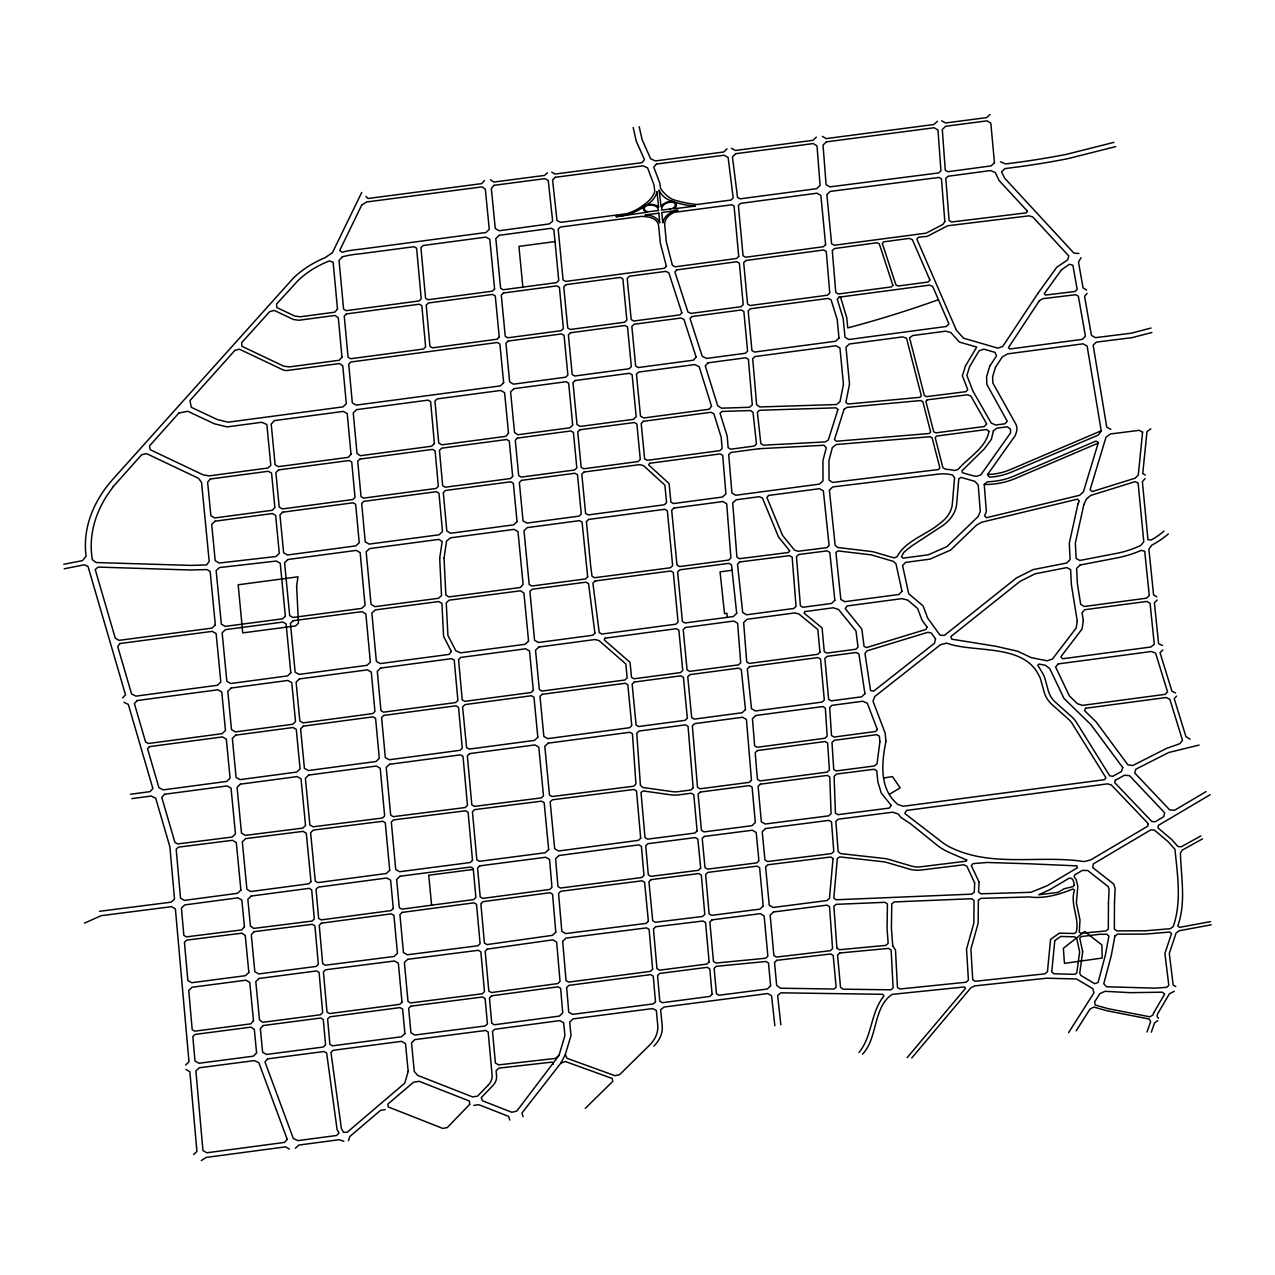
<?xml version="1.0" encoding="UTF-8"?>
<svg xmlns="http://www.w3.org/2000/svg" width="1275" height="1275" viewBox="0 0 1275 1275"><rect width="100%" height="100%" fill="white"/><g stroke="black" fill="none" stroke-linecap="round" stroke-linejoin="round"><path stroke-width="1.5" d="M559.024 1055.381L564.921 1035.635L563.693 1022.821L559.821 1020.606L494.748 1029.276L492.501 1031.395L495.385 1062.967L498.605 1064.88L555.199 1058.457L559.024 1055.381L516.837 1111.035L511.849 1112.294L482.46 1100.771L481.265 1097.632L492.74 1085.726A18.217 13.579 -10.2 0 0 496.581 1076.036L496.087 1070.729L498.892 1068.131L552.218 1062.075L553.302 1064.211M565.287 1054.664L571.009 1035.507L569.702 1022.056L573.049 1018.884L652.497 1008.573L656.322 1010.358L657.741 1025.164A36.417 27.142 -10.2 0 1 649.421 1045.325L619.523 1074.713L614.98 1075.686L567.072 1058.33L565.287 1054.664L560.888 1063.047L521.953 1113.043L523.101 1116.709M348.442 1140.711L349.796 1136.551L380.476 1110.398L385.146 1109.601M1147.054 1031.969L1150.592 1021.721L1149.126 1019.012L1107.178 1010.82L1093.854 1007.059L1090.045 1009.019L1076.196 1030.79M1151.357 1032.16L1154.576 1022.853L1157.764 1020.59M361.718 192.461L332.392 252.753L325.045 257.709A89.393 66.635 -10.2 0 0 293.537 277.918L112.885 479.241A145.015 108.104 -10.2 0 0 86.094 556.107L82.492 560.617L63.75 564.283M1081.072 257.693L1078.491 262.092L1083.049 287.831L1086.523 290.11M1068.609 1032.622L1093.918 992.89L1092.866 988.715L1076.53 978.977L1046.679 978.212L974.69 985.894L970.913 987.774L911.753 1058.011M1037.993 293.25L1002.708 346.513L997.783 348.123L963.581 338.194L956.393 330.225L916.852 239.126L918.526 237.198L927.212 236.353L947.644 225.771L1029.037 215.826L1032.766 216.957L1068.801 255.956L1067.733 259.797L1056.736 267.288L1038.121 293.091M858.983 1052.513C872.371 1036.32 870.506 1012.477 883.91 995.998L882.762 994.309L780.938 992.811L777.638 995.456L780.842 1024.797M862.506 1054.186C878.14 1037.802 872.738 1007.537 892.117 994.372L964.49 986.946L965.542 988.316L907.194 1057.597M1087.097 293.33L1084.563 296.406L1091.448 335.421L1095.528 337.652L1130.957 333.237L1151.054 328.042M1145.046 478.555L1142.384 481.695L1147.962 539.644L1151.102 540.042A65.79 49.04 -10.2 0 0 1163.995 531.069M484.484 180.524L481.743 183.632L368.045 198.486L365.877 196.35M1176.57 696.118L1174.227 698.684L1185.909 736.567L1190.069 739.181M122.655 697.903L125.508 694.811L88.023 566.482L84.389 564.793L64.228 568.793M938.416 469.551L939.882 468.005L932.137 437.883L930.001 436.719L836.113 444.545L832.368 447.541L828.957 460.546L829.037 480.133L832.655 482.428L937.954 469.598M585.273 1108.389L612.829 1081.296L612.159 1078.459L565.399 1061.533L560.888 1063.047M727.037 148.808L723.77 151.98L655.414 160.921L650.696 158.881L642.09 139.581L639.205 126.735M547.405 172.763L544.648 175.408L493.76 182.054L490.493 179.743M1157.158 600.063L1154.385 602.708L1158.592 643.684L1162.433 645.453M193.577 1154.576L196.94 1151.373L189.863 1071.749L186.023 1069.502M990.038 114.431L986.675 117.603L945.476 122.99L941.667 120.758M185.624 1064.992L188.987 1061.804L175.392 908.9L171.551 906.668L101.076 915.689L84.501 923.132M816.335 137.142L812.94 140.33L735.308 150.466L731.372 148.251M937.348 121.316L933.938 124.504L826.168 138.593L822.359 136.345M295.402 1148.281L298.812 1145.078L339.054 1139.723L343.836 1141.253M1162.943 649.963L1160.011 652.609L1171.916 691.193L1175.582 692.962M984.252 484.468L987.503 481.759A54.634 40.72 -10.2 0 0 1014.103 476.021L1095.942 441.07L1098.397 442.393L1083.415 491.847L1079.638 495.274L986.404 517.73L984.587 515.753L986.34 511.594L984.252 484.468A58.268 43.446 -10.2 0 0 1015.617 478.38L1098.173 443.126M1150.815 428.862L1146.974 431.619L1142.751 473.615L1145.396 475.001M201.307 1160.569L206.152 1157.429L285.584 1146.847L289.393 1149.078M889.567 794.197L900.182 787.87L892.452 776.587L883.559 777.989M1206.102 791.6L1174.658 810.231L1169.653 809.88L1134.702 772.921L1135.85 769.207L1168.729 752.505L1199.09 745.062M1210.182 794.707L1158.385 825.371L1157.907 827.842L1171.677 839.508L1177.877 846.488L1181.208 846.807L1200.875 835.922M1202.5 838.902L1182.323 850.058L1180.395 852.991C1181.064 877.184 1186.228 902.636 1177.749 926.001L1179.582 927.355L1210.581 921.618M1174.275 991.297L1169.382 993.847L1157.812 1013.529L1156.903 1016.127L1158.513 1018.39M1101.202 430.791L1010.071 469.71A44.912 33.485 -10.2 0 1 987.663 474.443M1151.915 332.504L1131.849 337.684L1096.309 342.114L1093.153 345.254L1106.748 427.125L1110.796 429.356M1113.888 142.37L1066.665 154.291A617.435 460.275 -10.2 0 1 1016.876 162.483L1005.72 163.965L1000.445 161.782M1115.768 146.577L1067.812 158.674A623.491 464.801 -10.2 0 1 1017.323 166.993L1004.923 168.619L1001.56 171.806L1004.636 178.149L1073.869 253.088L1078.889 253.502M1211.25 924.805L1179.072 930.766L1176.092 933.045L1169.303 953.413L1173.159 985.033L1175.789 986.579M473.774 1105.409L478.715 1104.676L508.645 1116.406L509.793 1120.087M555.008 241.581L518.925 246.394L522.862 287.114M759.183 448.688L730.973 452.45L728.71 454.585L731.914 493.027L735.755 495.258L819.411 484.118L823.012 480.898L822.933 460.594L826.28 447.844L823.985 445.262L758.944 448.72M732.073 570.26L720.056 571.869L724.519 613.594L726.909 613.275L727.308 617.339M130.576 794.229L150.036 791.632L152.873 788.54L128.313 704.438L123.946 702.302M131.835 798.628L151.311 796.03L155.678 798.166L169.878 846.759L174.516 898.971L171.153 902.158L99.514 911.306M473.328 869.438L428.719 875.24L431.603 905.186M551.74 172.189L554.992 174.053L642.01 162.674L644.497 159.694L636.273 141.238L633.197 127.564M1156.823 596.812L1153.588 594.963L1148.887 549.206L1151.707 545.254A86.031 64.133 -10.2 0 0 1168.33 533.906M836.91 948.154L839.444 949.747L885.902 945.381L888.165 943.341L887.065 928.678L887.432 904.039L885.073 902.317L836.145 904.342L833.866 906.254L836.878 947.803M892.548 945.683L895.48 949.939L897.457 987.44L899.975 989.002L966.099 982.228L968.41 980.172L966.53 949.158L973.813 923.212L974.036 900.437L971.646 898.716L894.221 901.935L891.767 903.863L891.4 928.232L892.771 946.305M840.496 296.995L846.775 317.746L847.747 327.914A845.022 629.946 -10.2 0 0 938.432 299.689M774.849 1025.753L771.582 995.775L767.678 993.544L664.036 1007.043L660.641 1009.768L662.203 1025.897A36.417 27.142 -10.2 0 1 653.884 1046.058M978.371 900.278L978.148 923.259L970.897 949.078L972.745 979.726L975.263 981.272L1044.862 973.845L1047.444 971.757L1050.584 939.372L1059.35 933.125L1074.379 933.491L1076.259 932.168C1079.702 917.665 1069.773 904.581 1074.506 889.982L1072.865 889.026C1059.063 894.54 1044.576 898.971 1029.212 896.931L980.794 898.381L978.371 900.278M296.613 585.942L298.446 623.284L295.545 625.945L242.744 632.894L238.186 584.779L297.968 576.81L296.613 585.942M439.7 558.275L441.517 595.616L438.632 598.278L374.93 606.661L371.073 604.43L366.164 551.82L369.527 548.633L438.951 539.373L442.154 541.636L439.7 558.275M444.035 558.131L445.852 595.043L448.975 596.907L520.343 587.52L523.101 584.412L518.001 531.579L514.128 529.364L450.569 537.827L446.553 541.062L444.035 558.131M1108.453 903.322L1108.31 929.124L1105.951 930.957L1080.977 933.316L1079.256 932.168L1080.005 920.008L1076.371 902.796L1077.837 886.221L1075.988 879.081L1074.108 876.929L1074.634 874.953L1082.332 870.411L1087.703 870.506L1108.198 886.635L1109.075 889.297L1108.453 903.322M1114.477 902.987L1114.35 929.077L1116.788 930.878L1145.667 930.782L1170.227 928.694L1173.191 926.67C1181.829 901.967 1177.478 874.73 1174.96 849.357L1168.139 841.707L1154.305 829.977L1150.783 829.866L1093.328 863.892L1092.723 867.526L1113.712 884.037L1115.131 888.356L1114.477 902.987M974.674 882.922L974.259 892.229L971.773 894.142L836.065 899.783L833.818 898.062L837.356 858.489L839.858 856.896L883.432 861.773A18.217 13.579 -10.2 0 1 886.762 862.458L909.362 869.104A24.273 18.105 -10.2 0 0 921.442 869.996L963.661 864.785L966.848 866.155L974.674 882.922M979.041 882.077L978.594 892.054L980.921 893.807L1030.885 892.309L1047.142 885.727L1077.423 867.797L1076.849 865.868L1029.419 863.797L987.153 862.474L972.968 863.637L971.343 865.597L979.041 882.077M954.561 477.727L952.361 503.8A35.206 26.249 -10.2 0 1 940.058 523.26C926.558 534.91 905.712 540.313 897.026 556.761L893.966 557.892L872.817 551.677L837.691 547.485L835.173 545.397L829.372 490.126L832.782 486.907L938.32 474.125A30.345 22.631 -10.2 0 1 952.568 475.033L954.561 477.727M958.8 478.667L956.696 503.673A39.573 29.5 -10.2 0 1 942.767 525.603L914.318 544.25A80.468 59.989 -10.2 0 0 903.624 552.633L901.537 556.729L903.051 558.163L928.375 554.784L946.847 546.672L978.1 516.582L980.268 511.466L978.212 484.93L974.738 481.297L961.127 477.44L958.8 478.667M833.037 858.521L829.467 898.429L826.901 900.564L773.096 907.465L769.239 905.218L765.606 866.888L767.837 864.785L830.79 856.991L833.037 858.521M1054.776 940.663L1051.763 971.917L1053.963 973.797L1074.729 974.323L1076.769 973L1079.638 952.027L1076.658 938.193L1074.586 936.822L1060.657 936.456L1054.776 940.663M1142.591 432.161L1138.288 475.001L1135.18 478.189L1092.149 491.576L1090.093 489.743L1106.031 437.15L1110.461 433.962L1139.212 430.328L1142.591 432.161M1082.682 951.708L1079.734 973.255L1080.833 975.423L1094.651 983.678L1098.078 982.547L1105.409 954.943L1108.899 936.057L1106.828 934.24L1099.433 934.304L1081.264 936.567L1079.75 938.113L1082.682 951.708M879.893 741.779L877.025 763.789L874.379 765.94L836.257 770.945L833.738 769.447L831.969 742.433L834.248 740.313L876.77 734.639L879.352 736.121L879.893 741.779M885.95 741.365C881.615 762.785 878.969 788.906 897.887 804.509L903.29 806.278L1104.533 779.678L1105.951 777.782L1072.052 723.323A35.206 26.249 -10.2 0 0 1068.179 718.925L1052.433 704.932A43.701 32.576 -10.2 0 1 1044.145 691.99L1040.719 679.687A35.206 26.249 -10.2 0 0 1038.583 674.778C1022.518 643.206 974.323 653.214 946.656 643.142L940.567 644.672L874.682 696.596L873.024 701.234L885.137 733.093L885.95 741.365M1077.247 621.068L1076.212 627.953L1052.481 659L1047.205 660.817L1031.124 657.613L1017.689 651.222L995.345 646.186L951.708 639.173L950.879 636.544L1020.016 581.4L1035.141 573.798L1066.904 567.582L1070.618 569.606L1071.367 584.556L1077.247 621.068M1083.32 620.59L1082.045 629.021L1060.848 656.768L1062.569 658.761L1150.895 646.999L1154.273 644.258L1150.066 603.298L1146.815 601.433L1084.642 609.721L1082.061 612.797L1083.32 620.59M1114.892 936.025L1111.354 955.262L1103.752 983.806L1106.588 986.77L1154.831 988.141L1166.609 987.344L1168.808 985.384L1164.904 953.477L1171.518 933.635L1169.717 932.025L1145.476 934.081L1117.633 934.177L1114.892 936.025M843.46 384.397L839.986 401.705L836.416 404.542L759.836 406.964L756.649 404.797L752.696 358.689L754.928 356.57L836.081 345.748L839.954 347.979L843.46 384.397M849.517 384.11L845.851 402.406L847.891 404.016L919.865 397.338L921.347 395.856L906.525 338.178L902.461 336.903L849.309 343.995L845.962 347.183L849.517 384.11M1078.013 503.784L1069.295 543.23L1070.123 559.597L1066.681 563.024L1033.148 569.59L1016.382 578.005L944.361 635.428L940.073 635.205L927.674 618.072L923.116 605.944L908.692 593.704L902.573 565.526L905.601 562.387L929.953 559.151L950.608 550.083L976.459 525.188L981.75 522.208L1077.614 499.131L1079.303 501.075L1078.013 503.784M1083.862 504.517L1075.351 543.054L1076.116 558.434L1079.829 560.458L1113.25 554.003A79.385 59.176 -10.2 0 0 1140.711 545.461L1143.787 541.811L1138.113 483.018L1135.021 481.663L1090.587 495.497L1086.443 499.051L1083.862 504.517M935.499 638.807L934.527 643.19L873.63 691.162L870.554 690.572L864.96 653.342L867.048 650.84L927.945 632.257L931.356 633.085L935.499 638.807M1115.322 780.268L1114.78 782.707L1151.851 821.53L1155.198 821.753L1163.692 816.717L1164.681 812.828L1129.538 775.678L1124.47 775.248L1115.322 780.268M988.938 431.396C985.83 448.29 968.506 457.167 958.051 469.471L954.274 470.491A36.417 27.142 -10.2 0 0 945.668 469.28L942.942 467.766L935.197 437.596L936.663 436.05L986.468 429.516L988.938 431.396M993.4 430.807L991.36 439.365L984.332 448.848L961.908 470.858L962.466 472.77L970.626 475.081A48.562 36.194 -10.2 0 0 976.267 476.356L980.778 474.922L1010.565 432.894L1010.422 429.101L1007.314 426.774L996.954 428.129L993.4 430.807M1148.265 823.65L1147.612 826.248L1090.667 859.956L1084.101 861.581C1041.069 854.887 994.006 867.319 953.238 848.688A60.69 45.247 -10.2 0 1 941.157 841.468L905.68 814.167L904.82 813.099L906.637 810.406L1107.545 783.854L1111.29 784.938L1148.265 823.65M408.191 1071.43L404.733 1083.192L347.262 1132.184L343.565 1132.343L341.397 1128.63L330.974 1052.417L333.094 1050.313L401.641 1041.324L405.498 1043.556L408.191 1071.43M989.782 366.1L986.595 376.731L986.834 384.365L1007.298 421.34L1004.891 423.81L995.568 425.021L991.185 422.997L973.016 391.218L966.88 375.424L969.59 366.706L979.073 350.8L983.854 349.159L994.962 352.378L996.54 355.868L989.782 366.1M995.472 367.264L992.635 376.731L992.843 382.994L1015.458 423.459A18.217 13.579 -10.2 0 1 1016.318 432.416L1015.235 435.54L987.488 474.682L989.464 477.137A48.562 36.194 -10.2 0 0 1011.585 472.069L1098.381 435.014L1101.233 430.934L1087.129 346.019L1083.081 343.82L1007.601 353.876L1002.309 356.904L995.472 367.264M965.478 365.941L962.386 375.838L967.757 389.656L966.004 391.664L926.543 396.637L924.391 395.553L909.553 337.779L912.709 335.548L945.572 331.165L950.783 332.488L959.406 342.067L976.714 347.087L965.478 365.941M837.898 409.578L828.336 439.955L825.355 441.899L763.438 445.198L760.824 443.525L757.366 412.144L759.565 410.263L836.065 407.841L837.898 409.578M844.002 409.418L834.488 439.636L836.336 441.246L929.172 433.516L930.638 432.05L922.845 401.689L920.693 400.541L846.983 407.378L844.002 409.418M1122.749 767.598L1121.442 771.534L1112.772 776.3L1109.744 775.837L1075.988 721.634A39.573 29.5 -10.2 0 0 1071.59 716.646L1055.859 702.637A39.334 29.325 -10.2 0 1 1048.385 691.002L1044.974 678.683A39.573 29.5 -10.2 0 0 1042.567 673.168L1037.786 665.199L1039.093 664.052L1045.357 665.295L1049.723 668.53L1064.035 698.493L1090.906 724.614L1122.749 767.598M1153.716 1012.717L1152.919 1015.012L1149.875 1016.828L1108.278 1008.716L1095.177 1005.019L1094.635 1001.831L1099.863 993.655L1105.058 991.312L1130.383 992.667L1162.322 992.189L1164.665 994.102L1153.716 1012.717M966.673 860.019L966.259 861.183L920.741 866.793A18.217 13.579 -10.2 0 1 911.673 866.123L888.834 859.398A24.273 18.105 -10.2 0 0 884.388 858.489L840.623 853.597L838.153 851.557L835.858 821.323L838.121 819.203L892.723 812.191L898.126 813.96L900.867 817.355L911.035 824.144L936.567 844.783A66.762 49.773 -10.2 0 0 949.859 852.736L966.673 860.019M1085.519 708.247L1084.611 710.701L1096.07 721.841L1127.913 764.857L1132.837 765.494L1166.657 748.329L1179.789 743.707L1182.515 740.329L1169.844 699.274L1166.179 697.505L1085.519 708.247M361.718 205.1L339.708 250.474L341.955 252.259L345.923 251.303A89.393 66.635 -10.2 0 1 360.65 249.183L485.918 232.528L489.265 229.341L485.329 189.194L482.062 186.867L366.61 201.976L361.718 205.1M804.923 611.57L804.079 613.163L822.072 627.89L824.256 651.621L826.822 653.103L855.876 649.23L858.043 647.11L855.971 630.95L838.615 609.546L833.212 607.793L804.923 611.57M927.116 627.204L925.921 629.452L866.617 647.541L864.083 646.457L861.836 629.069L845.293 608.653L847.094 605.944L901.871 598.644L907.752 600.111L917.633 608.51L922.032 620.176L927.116 627.204M605.083 638.185L604.191 639.827L630.057 662.378L631.492 677.296L634.073 678.778L680.531 672.594L682.747 670.475L678.874 630.185L676.292 628.702L605.083 638.185M649.628 463.287L648.688 464.945L669.104 483.576L670.889 502.079L673.471 503.561L722.527 497.027L725.905 493.823L722.702 455.382L720.152 453.9L649.628 463.287M1027.411 211.156L1026.311 212.861L951.66 221.993L949.11 220.479L945.795 178.373L948.058 176.253L990.484 170.563L995.297 172.555L999.186 180.62L1027.411 211.156M1039.444 300.645L1008.429 347.645L1009.704 349.031L1082.284 339.357L1085.423 336.202L1078.363 296.214L1075.638 294.716L1042.966 298.653L1039.444 300.645M891.193 805.37L889.376 808.063L837.898 814.677L835.428 813.163L834.089 776.332L836.607 774.053L874.156 769.255L876.738 770.753L877.869 782.021L881.264 793.066L891.193 805.37M944.823 221.563L942.878 224.448L926.001 233.197L834.201 245.262L831.619 243.78L826.869 194.581L830.216 191.409L938.926 177.448L941.476 178.946L944.823 221.563M789.639 550.72L788.428 552.505L739.452 558.705L736.902 557.191L732.727 502.972L736.121 499.784L759.342 496.692L762.45 498.047L778.531 536.998L789.639 550.72M113.284 486.54L106.558 496.198A143.708 107.132 -10.2 0 0 92.358 559.693L96.087 562.53L190.501 565.399L206.55 564.952L209.18 561.383L201.546 482.332L198.374 478.237L146.721 453.709L141.684 454.697L113.284 486.54M1061.485 269.806L1044.257 293.68L1045.452 295.067L1075.064 291.497L1077.168 289.425L1072.897 265.248L1069.374 264.292L1061.485 269.806M711.514 406.231L709.33 409.227L643.716 417.961L640.496 416.112L636.448 374.181L638.679 372.061L694.763 364.586L699.178 366.706L711.514 406.231M119.946 643.524L117.714 646.537L131.58 693.998L135.947 696.134L217.467 685.265L220.814 682.077L216.144 633.595L212.272 631.364L119.946 643.524M451.382 651.477L449.039 654.41L380.221 663.59L376.364 661.358L371.87 613.1L375.233 609.912L438.791 601.545L441.915 603.41L443.588 636.4L451.382 651.477M1074.379 884.946L1072.944 886.683L1064.434 888.659L1057.899 892.404L1038.727 894.779L1050.058 889.52L1069.151 878.204L1071.606 878.411L1073.136 880.148L1074.379 884.946M929.889 280.022L928.216 282.014L898.158 286.014L895.927 284.963L882.316 243.398L883.687 241.852L909.282 238.393L912.406 239.748L929.889 280.022M768.586 495.449L766.881 497.457L782.531 535.373L794.468 550.099L798.07 551.278L826.885 547.644L829.101 545.541L823.363 490.891L819.474 488.676L768.586 495.449M877.327 729.491L875.574 731.515L834.041 737.046L831.507 735.548L829.674 707.466L831.953 705.346L862.793 701.234L867.367 703.306L877.327 729.491M234.871 350.418L189.959 400.589L191.298 407.315L217.26 419.523L228.082 422.2L342.943 406.884L346.306 403.697L342.784 365.829L339.517 363.518L287.56 370.435A7.283 5.435 -10.2 0 1 282.763 369.766L239.397 349.175L234.871 350.418M1058.202 663.908L1055.572 666.952L1069.358 695.863L1077.423 703.704L1082.539 705.362L1165.207 694.349L1167.533 691.767L1155.628 653.183L1151.357 651.493L1058.202 663.908M656.402 164.077L653.756 167.105L659.812 183.218L660.482 188.27A43.35 32.321 -10.2 0 0 672.531 199.394A98.828 73.663 -10.2 0 0 696.915 204.51L731.005 200.047L733.189 197.944L728.121 157.447L724.168 155.215L656.402 164.077M287.226 1139.372L284.564 1142.416L206.805 1152.775L202.948 1150.544L195.888 1070.968L199.251 1067.781L254.283 1060.625L258.841 1062.712L287.226 1139.372M267.623 1058.872L264.977 1061.916L293.346 1138.543L297.904 1140.631L336.584 1135.483L339.022 1132.997L337.11 1129.714L326.639 1052.991L323.946 1051.508L267.623 1058.872M210.359 479.002L207.618 482.109L210.869 515.722L214.726 517.953L272.101 510.303L274.89 507.641L271.559 473.121L268.34 471.272L210.359 479.002M494.078 185.305L491.337 188.397L495.274 228.528L499.147 230.743L549.286 223.922L552.649 221.181L548.25 180.508L544.999 178.643L494.078 185.305M508.518 433.245L505.761 436.353L441.963 444.848L438.727 442.999L434.934 401.035L437.182 398.9L500.724 390.437L504.597 392.668L508.518 433.245M337.493 309.076L334.751 312.184L300.151 316.79L294.716 316.041L276.818 307.546L276.548 304.024L298.111 280.516A83.321 62.108 -10.2 0 1 326.767 261.981L329.54 260.913L333.142 262.331L337.493 309.076M341.971 357.159L339.214 360.267L289.202 366.929L283.751 366.18L241.883 346.29L241.597 342.768L269.694 311.626L274.268 310.399L293.441 319.499L298.876 320.248L335.038 315.435L338.305 317.746L341.971 357.159M351.007 454.235L348.25 457.342L278.364 466.65L275.129 464.801L271.208 424.049L274.523 420.575L343.373 411.395L347.23 413.626L351.007 454.219M253.486 1020.765L250.745 1023.873L194.772 1031.172L192.206 1029.69L188.732 990.42L192.095 987.233L245.916 980.188L249.788 982.419L253.486 1020.765M263.08 1025.546L260.339 1028.654L262.618 1052.226L266.475 1054.457L323.308 1047.03L325.555 1044.91L323.292 1019.522L320.726 1018.024L263.08 1025.546M676.722 269.902L674.905 271.942L687.926 312.008L690.891 313.411L740.982 306.733L743.213 304.613L739.373 263.208L736.791 261.726L676.722 269.902M244.433 926.845L241.676 929.921L186.405 936.87L183.839 935.356L181.417 908.103L184.779 904.915L237.979 897.823L241.852 900.054L244.433 926.845M254.028 931.658L251.287 934.75L254.841 971.709L258.713 973.941L316.104 966.434L318.352 964.314L314.909 925.841L312.343 924.327L254.028 931.658M178.819 413.084L149.478 445.979L150.259 449.74L203.219 474.89L209.148 475.878L268.021 468.021L270.81 465.375L266.858 424.479L261.71 422.28L227.046 426.902L214.264 423.746L187.76 411.283L178.819 413.084M892.883 285.377L891.496 286.907L838.297 293.999L835.778 292.501L832.288 250.633L834.519 248.513L877.041 242.76L879.272 243.812L892.883 285.377M681.838 312.821L679.989 314.861L633.755 321.029L631.189 319.531L627.204 278.332L629.436 276.213L665.821 271.368L668.801 272.77L681.838 312.821M691.895 316.567L690.062 318.607L702.222 356.315L706.669 358.434L745.365 353.271L747.596 351.151L743.851 311.467L741.269 309.984L691.895 316.567M696.134 357.127L693.361 360.203L638.249 367.551L635.667 366.053L631.842 326.4L634.073 324.264L681.009 318.017L683.958 319.419L696.134 357.127M342.322 256.833L339.054 260.435L343.597 309.172L346.162 310.67L418.981 300.964L421.228 298.828L416.606 248.195L414.04 246.713L360.682 253.741A83.321 62.108 -10.2 0 0 345.031 256.132L342.322 256.833M708.055 362.817L705.266 365.893L717.682 405.673L721.507 408.175L749.461 407.299L752.298 404.94L748.377 359.263L745.795 357.781L708.055 362.817M839.125 297.171L837.261 299.227L843.189 318.431L845.006 337.253L848.863 339.485L946.257 326.496L948.951 323.93L932.71 286.477L929.571 285.122L839.125 297.171M137.222 700.533L134.385 703.625L145.605 742.05L148.522 743.484L222.137 733.667L225.484 730.479L221.77 692.006L217.913 689.775L137.222 700.533M149.446 746.64L147.549 748.712L158.945 787.727L163.312 789.863L226.743 781.416L230.09 778.228L226.328 739.149L222.456 736.918L149.446 746.64M164.602 794.261L161.75 797.353L174.946 842.488L177.847 843.923L232.114 837.053L235.461 833.898L231.046 788.141L227.189 785.926L164.602 794.261M666.363 266.188L664.418 268.26L565.67 281.424L563.088 279.942L558.195 229.181L560.41 227.046L641.325 216.367A43.462 32.401 -10.2 0 1 648.242 217.037A14.344 10.694 -10.2 0 1 658.649 226.089L660.322 242.983L666.363 266.188M927.355 399.824L925.889 401.37L933.698 431.779L935.85 432.863L984.188 426.519L986.754 423.985L970.881 396.063L967.55 394.756L927.355 399.824M469.694 1104.341L447.334 1127.53L442.919 1128.455L388.253 1106.955L387.791 1104.15L413.498 1082.252L419.092 1081.296L469.375 1101.01L469.694 1104.341M488.293 1085.041L477.551 1096.181L472.611 1096.914L417.61 1075.351L414.279 1071.43L411.522 1042.775L414.869 1039.603L485.6 1030.471L488.166 1031.969L492.134 1075.351A18.217 13.579 -10.2 0 1 488.293 1085.041M901.983 591.329L898.955 594.469L844.751 601.688L840.847 599.473L835.922 552.442L838.058 550.912L871.287 554.88L893.44 561.383L895.99 563.789L901.983 591.329M864.912 693.648L861.757 696.803L831.204 700.867L828.638 699.385L824.877 658.474L827.124 656.354L856.29 652.465L858.936 653.947L864.912 693.648M1080.053 565.016L1076.61 568.443L1077.375 583.727L1080.674 604.222L1084.117 606.502L1146.48 598.198L1149.269 595.537L1144.711 551.246L1141.189 550.386A86.732 64.658 -10.2 0 1 1116.948 557.908L1080.053 565.016M594.915 633.149L592.732 635.269L538.448 642.504L534.576 640.273L529.906 591.377L532.137 589.257L585.926 582.181L588.556 583.647L594.915 633.149M735.723 153.701L732.44 156.873L737.524 197.37L740.153 198.852L816.685 188.668L820.08 185.449L817.004 145.828L813.195 143.581L735.723 153.701M721.921 411.458L720.056 413.259L727.18 436.082L728.153 447.716L730.702 449.198L754.274 446.059L756.473 443.939L752.983 412.271L750.369 410.55L721.921 411.458M587.679 576.826L585.512 578.946L531.771 586.022L529.189 584.524L524.009 530.783L527.356 527.595L579.488 520.646L582.069 522.128L587.679 576.826M595.074 580.97L592.891 583.089L599.234 632.575L601.88 634.058L675.862 624.192L678.093 622.072L673.312 572.491L670.73 571.009L595.074 580.97M736.695 613.355L733.38 616.526L684.994 622.981L682.412 621.499L677.631 571.933L679.862 569.813L728.902 563.359L731.499 564.841L736.695 613.355M555.342 177.289L552.569 179.934L556.984 220.591L560.825 222.344L626.503 213.738A42.043 31.349 -10.2 0 0 644.704 204.096A28.99 21.611 -10.2 0 0 654.776 191.505L653.995 184.891L647.62 167.917L643.046 165.83L555.342 177.289M749.525 666.697L747.309 668.817L751.501 708.757L755.39 710.972L822.072 702.095L824.319 699.959L820.558 659.048L817.992 657.565L749.525 666.697M834.838 600.27L831.523 603.457L802.931 607.267L800.381 605.784L796.477 556.601L798.74 554.482L827.22 550.88L829.818 552.378L834.838 600.27M487.417 949.094L485.185 951.23L488.819 991.073L491.385 992.556L557.781 983.567L560.028 981.431L556.649 942.05L552.824 939.85L487.417 949.094M745.477 709.553L742.162 712.741L694.269 719.116L691.688 717.634L687.751 676.754L689.982 674.618L738.703 668.132L741.285 669.614L745.477 709.553M499.162 235.317L495.816 238.505L500.613 288.262L503.195 289.744L556.522 282.636L558.753 280.516L553.86 229.755L551.278 228.273L499.162 235.317M215.045 521.188L211.698 524.376L215.188 560.633L219.077 563.04L275.942 556.522L279.289 553.334L275.639 515.403L272.404 513.554L215.045 521.188M278.667 469.901L275.878 472.547L279.209 507.068L282.444 508.932L352.793 499.545L355.024 497.425L351.725 461.996L349.159 460.498L278.667 469.901M494.604 289.058L492.373 291.178L428.129 299.737L425.563 298.254L420.925 247.621L423.172 245.501L485.934 237.102L489.807 239.317L494.604 289.058M503.513 292.995L501.282 295.115L505.251 336.313L507.832 337.795L561.159 330.687L563.391 328.567L559.422 287.369L556.84 285.887L503.513 292.995M282.747 512.168L279.958 514.829L283.624 552.76L287.497 554.992L355.884 545.875L359.231 542.688L355.661 504.278L353.095 502.796L282.747 512.168M499.242 337.11L497.011 339.246L432.512 347.836L429.946 346.354L426.185 305.123L428.416 302.988L492.692 294.429L495.274 295.912L499.242 337.11M565.972 284.66L563.741 286.795L567.726 327.994L570.292 329.476L624.623 322.24L626.854 320.121L622.885 278.906L620.303 277.424L565.972 284.66M508.151 341.047L505.92 343.166L509.649 381.942L513.522 384.157L565.654 377.209L567.885 375.089L564.06 335.421L561.478 333.938L508.151 341.047M287.927 559.502L284.58 562.689L289.68 615.602L292.899 617.467L361.702 608.398L365.048 605.227L360.156 552.617L356.299 550.386L287.927 559.502M434.408 443.572L431.619 446.234L360.267 455.733L357.016 453.422L353.239 412.829L356.586 409.642L428.049 400.127L430.615 401.609L434.408 443.572M503.641 382.739L500.294 385.927L356.171 405.131L352.314 402.9L348.713 364.124L350.944 361.988L497.33 342.497L499.896 343.979L503.641 382.739M570.61 332.727L568.379 334.847L572.204 374.515L574.786 375.998L629.117 368.762L631.348 366.642L627.523 326.974L624.941 325.492L570.61 332.727M513.952 388.668L510.606 391.855L514.526 432.448L517.793 434.743L569.925 427.794L572.714 425.149L568.666 383.217L566.084 381.719L513.952 388.668M231.142 688.022L227.795 691.209L231.508 729.683L235.365 731.914L292.74 724.264L295.529 721.602L291.768 682.683L287.895 680.452L231.142 688.022M575.216 380.508L572.985 382.627L577.033 424.575L580.252 426.424L633.388 419.348L636.177 416.686L632.129 374.754L629.547 373.272L575.216 380.508M517.507 438.074L515.275 440.194L518.686 475.623L521.268 477.105L574.595 469.997L576.826 467.877L573.415 432.448L570.833 430.966L517.507 438.074M290.812 672.754L287.465 675.941L230.695 683.512L226.838 681.28L222.153 632.798L225.5 629.627L282.875 622.072L286.11 623.937L290.812 672.754M235.684 735.149L232.337 738.337L236.098 777.415L239.971 779.647L296.74 772.076L300.087 768.889L296.278 729.364L293.043 727.515L235.684 735.149M738.735 256.355L736.488 258.49L675.272 266.81L672.419 265.375L666.315 241.915L664.753 225.34A16.288 12.144 -10.2 0 1 674.22 212.351L731.85 204.765L734.065 206.04L738.735 256.355M299.45 678.922L296.103 682.109L299.848 721.028L303.083 722.893L372.698 713.602L374.946 711.482L371.28 672.084L367.423 669.853L299.45 678.922M512.678 476.42L510.446 478.539L445.246 487.225L442.68 485.743L439.445 450.298L441.676 448.178L506.685 439.508L509.267 441.007L512.678 476.42M745.939 260.498L743.692 262.618L747.548 304.04L750.114 305.522L827.459 295.21L829.754 293.075L826.28 251.446L823.698 249.964L745.939 260.498M521.587 480.356L519.355 482.476L523.053 520.853L526.926 523.085L579.041 516.136L581.273 514.016L577.495 474.73L574.913 473.248L521.587 480.356M579.966 429.755L577.734 431.874L581.161 467.303L583.743 468.786L638.058 461.55L640.289 459.414L636.878 424.001L634.297 422.519L579.966 429.755M240.401 784.157L237.07 787.344L241.485 833.133L245.342 835.38L302.749 828.113L305.538 825.483L301.043 778.818L297.171 776.587L240.401 784.157M517.044 521.666L513.697 524.854L450.665 533.253L446.808 531.022L443.302 492.612L445.549 490.477L510.765 481.791L513.347 483.273L517.044 521.666M303.386 726.128L300.597 728.79L304.422 768.315L308.279 770.546L375.95 761.526L379.297 758.338L375.583 718.335L373.001 716.853L303.386 726.128M584.046 472.021L581.814 474.157L585.607 513.442L588.189 514.925L664.339 504.773L666.57 502.653L664.881 485.122L643.524 465.63L639.652 464.626L584.046 472.021M825.61 244.593L823.379 246.728L745.636 257.247L743.054 255.765L738.384 205.482L740.632 203.362L817.004 193.194L820.861 195.394L825.61 244.593M643.429 421.292L641.197 423.428L644.624 458.841L647.206 460.323L719.881 450.649L722.128 448.513L721.188 437.213L713.857 413.722L710.908 412.303L643.429 421.292M308.725 775.057L305.378 778.244L309.873 824.925L313.092 826.806L382.42 818.024L384.652 815.92L380.221 768.267L376.364 766.036L308.725 775.057M588.62 519.435L586.388 521.555L590.612 565.271L592.014 576.252L594.66 577.734L670.411 567.758L672.642 565.638L667.351 510.765L664.769 509.283L588.62 519.435M240.895 890.125L237.548 893.313L184.381 900.389L180.524 898.174L176.189 849.262L178.42 847.142L232.433 840.305L236.305 842.552L240.895 890.125M251.207 896.054L247.86 899.242L250.442 926.08L253.709 928.407L312.056 921.076L314.303 918.972L311.69 889.823L309.124 888.34L251.207 896.054M838.982 338.05L835.651 341.238L754.497 352.059L751.931 350.577L748.17 310.893L750.417 308.773L828.16 298.414L831.109 299.816L837.213 319.579L838.982 338.05M528.567 641.086L525.22 644.273L460.769 652.848L455.892 650.872L447.908 635.412L446.25 602.852L449.135 600.174L520.662 590.771L523.929 593.082L528.567 641.086M673.901 508.072L671.686 510.191L676.977 565.064L679.543 566.562L728.631 560.092L730.894 557.972L726.702 503.768L722.893 501.537L673.901 508.072M538.879 647.015L535.532 650.202L539.325 689.584L541.907 691.066L624.925 680.005L627.157 677.87L625.818 663.956L598.947 640.528L595.043 639.524L538.879 647.015M533.317 690.381L531.085 692.5L464.801 701.346L462.219 699.847L458.554 659.542L460.785 657.422L525.651 648.784L529.523 650.999L533.317 690.381M542.226 694.317L539.994 696.437L543.851 736.424L547.708 738.639L629.531 727.738L631.762 725.618L627.826 684.739L625.244 683.257L542.226 694.317M537.827 737.221L534.496 740.408L469.152 749.11L466.586 747.628L462.602 706.956L465.088 704.581L531.404 695.752L533.986 697.234L537.827 737.221M548.154 743.15L544.808 746.337L549.493 795.042L552.075 796.54L633.675 786.213L635.954 784.093L632.432 733.747L629.898 732.264L548.154 743.15M685.424 627.491L683.193 629.611L687.082 669.901L689.663 671.383L738.448 664.881L740.711 662.745L737.619 623.268L733.81 621.037L685.424 627.491M634.376 682.029L632.145 684.149L636.097 725.045L638.679 726.527L685.121 720.327L687.352 718.207L683.416 677.328L680.834 675.846L634.376 682.029M555.804 932.121L552.426 935.34L487.002 944.584L484.436 943.117L480.85 903.752L483.082 901.632L549.987 892.723L552.553 894.205L555.804 932.121M346.465 313.921L344.234 316.041L348.059 357.255L350.641 358.737L423.38 349.047L425.627 346.928L421.85 305.697L419.284 304.215L346.465 313.921M359.98 459.064L357.733 461.183L361.032 496.628L363.614 498.111L436.114 488.453L438.345 486.317L435.11 450.872L432.544 449.39L359.98 459.064M215.316 624.941L211.969 628.113L119.021 640.353L115.26 638.137L95.227 569.574L98.047 567.088L190.102 569.989L206.996 569.574L210.152 571.407L215.316 624.941M363.917 501.362L361.67 503.482L365.24 541.891L369.113 544.106L439.126 534.783L442.489 531.595L438.983 493.186L436.401 491.704L363.917 501.362M285.361 616.176L282.572 618.821L225.197 626.376L221.324 624.144L216.144 570.562L219.507 567.55L276.388 561.032L280.245 563.263L285.361 616.176M293.218 620.702L290.429 623.363L295.147 672.18L299.003 674.411L366.993 665.343L370.356 662.155L365.861 613.881L362.004 611.649L293.218 620.702M380.635 668.1L377.288 671.288L380.954 710.685L383.52 712.167L455.653 702.557L457.9 700.437L454.219 660.115L451.653 658.633L380.635 668.1M383.823 715.418L381.592 717.538L385.305 757.541L389.178 759.773L460.02 750.322L462.267 748.202L458.522 707.29L455.956 705.808L383.823 715.418M994.452 162.722L991.089 165.909L947.819 171.727L945.269 170.228L942.305 129.444L945.715 126.257L986.977 120.854L990.818 123.101L994.452 162.722M389.592 764.283L386.229 767.47L390.676 815.155L393.242 816.653L465.248 807.537L467.479 805.418L463 756.33L460.434 754.848L389.592 764.283M248.832 972.49L245.485 975.678L191.696 982.722L187.839 980.491L184.445 942.225L186.692 940.121L241.995 933.173L245.262 935.499L248.832 972.49M259.144 978.451L255.797 981.638L259.51 1019.984L262.777 1022.295L320.423 1014.773L322.671 1012.653L319.085 972.427L316.519 970.944L259.144 978.451M389.72 870.299L386.357 873.487L317.858 882.603L315.292 881.121L310.622 832.687L313.411 830.057L382.723 821.275L385.289 822.773L389.72 870.299M739.723 561.956L737.508 564.06L742.703 612.542L746.608 614.773L793.783 608.478L796.046 606.358L792.158 557.143L789.607 555.645L739.723 561.956M393.274 908.469L391.027 910.589L321.204 919.897L318.638 918.414L316.025 889.249L318.272 887.129L386.787 877.997L390.644 880.228L393.274 908.469M402.151 912.406L399.92 914.526L403.458 952.537L407.315 954.784L477.87 945.779L480.101 943.675L476.515 904.326L473.949 902.843L402.151 912.406M819.921 652.194L817.689 654.314L749.27 663.43L746.72 661.948L743.644 622.471L747.038 619.283L794.755 612.924L798.724 613.865L817.849 629.515L819.921 652.194M491.688 995.807L489.441 997.942L491.752 1023.283L494.333 1024.765L559.358 1016.095L562.737 1012.908L560.617 988.3L558.067 986.818L491.688 995.807M310.973 881.694L308.725 883.83L250.761 891.544L246.904 889.328L242.314 841.787L245.661 838.631L303.067 831.364L306.287 833.228L310.973 881.71M469.567 753.621L467.335 755.756L471.814 804.876L474.38 806.374L541.253 797.911L543.485 795.807L538.799 747.134L534.926 744.919L469.567 753.621M321.491 923.148L319.244 925.267L322.687 963.741L325.252 965.239L394.087 956.473L397.449 953.302L393.911 915.323L391.329 913.84L321.491 923.148M400.015 876.244L396.652 879.431L399.282 907.673L401.848 909.155L473.647 899.592L475.894 897.472L473.248 868.53L470.682 867.032L400.015 876.244M256.594 1053.007L253.247 1056.194L198.852 1063.27L194.995 1061.023L192.828 1036.543L195.075 1034.423L251.063 1027.124L254.331 1029.435L256.594 1053.007M548.664 849.564L545.317 852.736L479.4 861.326L476.834 859.844L472.435 811.729L474.682 809.625L541.572 801.162L544.154 802.66L548.664 849.564M401.992 1002.23L399.76 1004.349L329.572 1013.577L327.006 1012.095L323.404 971.869L325.651 969.765L394.501 960.983L398.358 963.231L401.992 1002.23M404.908 1033.579L401.561 1036.766L332.456 1045.835L329.89 1044.337L327.611 1018.948L329.858 1016.828L400.063 1007.585L402.629 1009.083L404.908 1033.579M693.154 787.87L690.923 789.99L678.475 791.616A18.217 13.579 -10.2 0 1 672.196 791.616L642.855 787.488L640.401 785.352L636.767 733.173L639.046 731.037L685.504 724.853L688.038 726.336L693.154 787.87M640.688 838.233L638.44 840.352L558.546 850.999L554.689 848.767L550.163 801.895L552.394 799.792L633.946 789.464L636.512 790.962L640.688 838.233M700.357 792.046L698.11 794.166L701.441 830.392L704.007 831.89L751.947 825.706L755.31 822.534L752.091 787.089L749.525 785.591L700.357 792.046M751.469 780.22L749.238 782.356L700.055 788.795L697.489 787.312L692.357 725.762L694.636 723.642L742.608 717.251L746.433 719.482L751.469 780.22M704.438 836.4L702.206 838.504L705.011 867.637L707.593 869.136L756.697 862.888L758.928 860.784L756.202 832.479L752.33 830.232L704.438 836.4M760.346 784.173L758.115 786.308L761.334 821.769L765.191 824.017L828.75 815.841L831.093 813.721L829.77 776.905L827.3 775.407L760.346 784.173M765.558 828.527L762.211 831.698L764.952 860.019L767.534 861.533L831.507 853.613L833.77 851.509L831.523 821.881L828.973 820.383L765.558 828.527M655.493 1001.783L653.246 1003.903L572.587 1014.374L568.746 1012.127L566.642 987.488L568.889 985.368L650.664 974.61L653.23 976.108L655.493 1001.783M472.499 860.402L470.268 862.522L399.585 871.733L395.728 869.502L391.313 822.008L393.545 819.905L465.534 810.788L468.116 812.287L472.499 860.402M479.814 865.852L477.583 867.972L480.213 896.899L482.795 898.381L549.716 889.456L551.963 887.336L549.573 859.493L545.732 857.246L479.814 865.852M407.745 959.294L404.382 962.466L408 1001.449L410.582 1002.947L482.253 993.767L484.484 991.647L480.85 951.803L478.284 950.305L407.745 959.294M558.96 855.509L555.581 858.697L557.972 886.539L560.538 888.038L641.723 877.535L643.971 875.415L641.405 846.361L638.839 844.863L558.96 855.509M410.885 1006.182L408.653 1008.302L410.932 1032.798L414.789 1035.045L485.185 1025.961L487.432 1023.841L485.122 998.5L482.54 997.002L410.885 1006.182M697.106 830.949L694.875 833.069L647.572 839.157L645.007 837.659L641.022 792.428L643.174 790.946L670.698 794.819A24.273 18.105 -10.2 0 0 679.081 794.835L691.209 793.241L693.791 794.739L697.106 830.949M651.174 879.607L648.943 881.71L652.704 920.741L655.286 922.255L702.541 916.486L704.788 914.382L701.314 875.048L698.748 873.55L651.174 879.607M700.692 868.195L698.461 870.299L650.872 876.355L648.306 874.857L645.74 845.787L647.971 843.668L695.305 837.579L697.871 839.062L700.692 868.195M648.369 921.283L646.138 923.387L565.654 933.571L561.813 931.308L558.562 893.408L560.809 891.289L642.026 880.786L644.608 882.268L648.369 921.283M652.625 969.239L650.377 971.359L568.602 982.117L566.052 980.634L562.673 941.253L566.052 938.081L646.553 927.897L649.118 929.395L652.625 969.239M712.087 919.849L709.856 921.968L713.474 961.477L716.056 963.039L765.622 958.242L767.869 956.202L764.139 915.912L760.283 913.665L712.087 919.849M763.231 905.983L759.868 909.155L711.689 915.338L709.123 913.84L705.649 874.507L707.896 872.387L757.015 866.139L759.597 867.637L763.231 905.983M709.139 961.972L706.908 964.075L659.51 970.179L656.96 968.681L653.453 928.869L655.701 926.766L702.955 920.996L705.521 922.51L709.139 961.972M773.511 911.976L770.164 915.147L773.893 955.549L776.475 957.079L830.296 950.72L832.575 948.632L829.531 906.621L826.997 905.122L773.511 911.976M712.103 994.309L709.872 996.428L662.378 1002.692L659.812 1001.21L657.549 975.55L659.797 973.431L707.195 967.327L709.777 968.825L712.103 994.309M770.61 985.846L767.247 989.033L719.004 995.249L716.438 993.751L714.112 968.331L716.359 966.307L765.924 961.493L768.506 963.055L770.61 985.846M755.836 715.482L752.441 718.67L754.641 745.795L757.191 747.278L824.893 738.257L827.188 736.137L825.339 708.039L822.821 706.557L755.836 715.482M757.462 750.545L755.198 752.664L756.41 767.518L757.493 779.439L760.059 780.938L827.124 772.14L829.403 770.02L827.634 743.022L825.116 741.524L757.462 750.545M826.423 141.844L823.028 145.031L826.088 184.636L829.913 186.883L938.671 172.922L940.95 170.786L937.97 130.002L934.177 127.755L826.423 141.844M776.778 960.33L774.531 962.418L776.666 985.448L780.491 988.205L833.914 989.033L836.145 987.264L833.212 955.485L830.631 953.971L776.778 960.33M839.795 952.983L837.548 955.023L840.528 987.328L843.094 989.177L890.843 989.814L893.137 988.029L891.129 949.987L888.627 948.393L839.795 952.983M1084.642 931.515L1063.366 948.329L1064.45 963.358L1102.174 958.051L1101.887 944.934L1084.642 931.515M646.823 212.287L615.905 216.702A44.003 32.799 -10.2 0 0 645.373 205.689A25.07 18.695 -10.2 0 0 656.976 191.585L658.617 207.172A10.216 7.618 -10.2 0 0 649.437 204.446A5.291 3.937 -10.2 0 0 643.572 207.825A5.291 3.937 -10.2 0 0 646.823 212.287M677.758 210.279L661.773 212.543L662.857 222.902A17.085 12.734 -10.2 0 1 677.758 210.279M658.569 210.487L648.051 211.825A6.12 4.558 -10.2 0 1 644.178 208.526A4.542 3.395 -10.2 0 1 648.863 205.163A8.638 6.439 -10.2 0 1 658.569 210.487M658.84 213.18L644.895 214.981A16.671 12.431 -10.2 0 1 659.781 222.95L658.84 213.18M695.162 206.12L673.79 208.797A5.371 4.016 -10.2 0 0 676.387 204.685A5.371 4.016 -10.2 0 0 672.754 201.562A9.69 7.22 -10.2 0 0 661.119 206.837L659.063 190.071A25.739 19.189 -10.2 0 0 671.256 200.86A71.846 53.566 -10.2 0 0 695.162 206.12M669.805 209.068L661.725 210.072A8.224 6.136 -10.2 0 1 669.439 202.358A4.542 3.379 -10.2 0 1 675.383 205.45A5.355 4 -10.2 0 1 669.805 209.068"/></g></svg>
